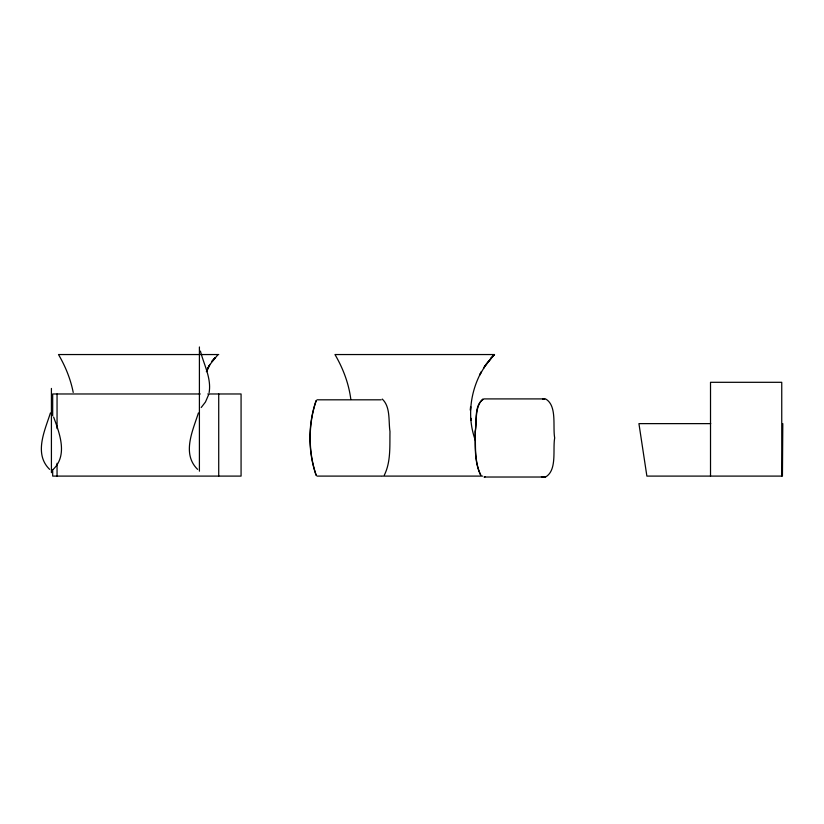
<?xml version="1.0" encoding="UTF-8"?>
<svg xmlns="http://www.w3.org/2000/svg" width="824" height="824" viewBox="0 0 824 824"><rect width="100%" height="100%" fill="white"/><g stroke="black" fill="none" stroke-linecap="round" stroke-linejoin="round"><path stroke-width="1.24" d="M782.8 423.629L782.439 476.097L646.881 476.097L638.93 423.629L710.731 423.629M209.111 392.657C211.572 378.226 203.868 364.672 200.417 351.096M50.408 412.958C44.887 430.447 33.588 453.746 49.615 469.361M198.399 412.958C192.878 430.447 181.589 453.746 197.606 469.361M208.688 394.552L205.464 402.009L201.221 407.499M206.494 371.603L209.76 364.764L218.03 354.547M316.2 400.711C308.176 424.051 308.176 451.861 316.2 475.201M316.086 400.711C307.929 424.01 307.929 451.902 316.086 475.201M384.293 475.201C390.947 461.873 389.69 446.052 389.979 431.549C388.362 421.085 390.7 406.891 382.243 399.063M53.23 469.361C68.031 455.095 59.555 433.269 53.622 417.057M485.398 476.622L484.048 477.024L545.519 477.024C557.333 470.329 552.595 449.41 554.686 437.935C552.585 426.513 557.343 405.501 545.509 398.909L484.069 398.909C473.481 404.388 477.209 421.569 475.118 431.549C475.397 446.052 474.15 461.821 480.691 475.201M544.025 476.869L541.43 476.622M218.72 354.547L58.494 354.547C65.384 366.268 70.596 379.061 73.212 392.43M200.253 393.975L52.684 393.975L52.684 415.79M207.782 393.975L241.072 393.975L241.072 476.097L52.684 476.097L52.684 469.68M482.782 399.063C474.562 406.953 476.911 421.126 475.324 431.549C475.603 446.052 474.367 461.79 480.804 475.201M544.716 399.063L543.16 398.909M316.972 399.815L381.172 399.815M316.972 476.097L381.172 476.097M381.893 476.097L482.586 476.097M544.726 476.869L541.955 476.622M542.728 398.909L544.015 399.063M544.128 476.622L545.519 477.024M542.099 476.622L543.438 477.024M475.448 440.552C467.033 417.923 469.999 392.564 481.504 371.603L479.63 375.044L485.779 364.764L494.482 354.547L334.966 354.547C343.062 368.318 348.84 383.613 350.839 399.506M781.749 476.097L781.749 382.305L710.515 382.305L710.515 476.097M218.72 393.975L218.72 476.097M199.408 346.976L199.408 471.173M57.052 393.975L57.052 428.624M57.052 463.263L57.052 476.097M51.418 388.423L51.418 472.688M470.607 406.685L470.411 410.321L470.617 406.685M207.72 368.173L206.433 371.603L209.76 364.764L207.638 368.173M485.779 364.764L483.564 368.173L491.341 357.946L485.799 364.764M214.837 357.946L211.943 361.355L214.889 357.946M494.482 354.547L491.176 357.946L494.524 354.547M470.926 420.23L470.7 418.232L470.926 420.23"/></g></svg>
